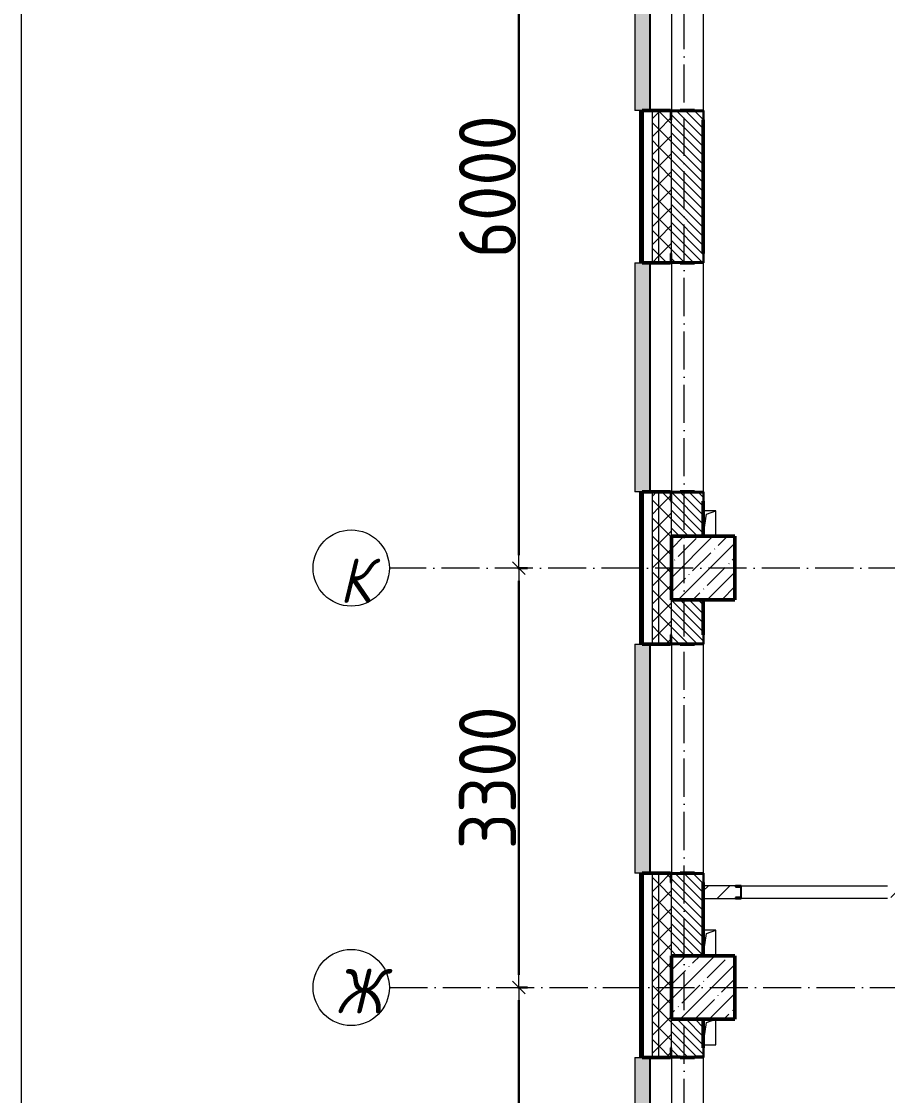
# Model space of a CAD drawing. Header units: millimetres. Extents: x -17017 to 628417, y -109036 to 199237.
# Drawn here: x 35697 to 42510, y 77045 to 85495 of the extents above; entities that cross this region are included whole.
import ezdxf

# ---------------------------------------------------------------- set-up
doc = ezdxf.new("R2010")
doc.units = ezdxf.units.MM
doc.linetypes.add('50_200_ШТРИХ_1Т_ш5_п1_п1_', pattern=[700, 500, -100, 0, -100])
for name, color, linetype, lineweight in [('3.1) ЖБ окна 1.2 м', 102, 'Continuous', 30), ('A-____-____-DIMS', 7, 'Continuous', 9), ('A-GENM-____-MCUT', 7, 'Continuous', 25), ('A-GENM-____-OTLN', 7, 'Continuous', 9), ('A-GENM-____-OTLN-1', 7, 'Continuous', 25), ('A-GLAZ-____-OTLN', 7, 'Continuous', 9), ('A-WALL-____-MCUT-2', 7, 'Continuous', 50), ('A-WALL-____-MCUT-3', 7, 'Continuous', 9), ('A-WALL-____-OTLN', 7, 'Continuous', 9), ('A-WALL-____-PATT-1', 7, 'Continuous', 9), ('A-WALL-FNSH-MCUT-1', 7, 'Continuous', 9), ('I-WALL-____-OTLN', 7, 'Continuous', 9), ('S-COLS-____-MCUT', 7, 'Continuous', 50), ('S-COLS-____-OTLN', 7, 'Continuous', 9), ('S-GRID-____-IDEN', 7, 'Continuous', 9), ('S-GRID-____-OTLN-1', 7, '50_200_ШТРИХ_1Т_ш5_п1_п1_', 9)]:
    doc.layers.add(name, color=color, linetype=linetype, lineweight=lineweight)
doc.layers.add('A-GLAZ-____-OTLN-1', color=7, linetype='Continuous', lineweight=9, true_color=0xc0c0c0)
doc.styles.add('ISOCPEUR_I', font='isocpeui.ttf', dxfattribs={"width": 0.9, "height": 2.5})
doc.styles.add('СПДС', font='isocpeur.ttf', dxfattribs={"width": 0.9})
doc.dimstyles.new('Размера А3', dxfattribs={"dimtxt": 200, "dimasz": 100, "dimexe": 70, "dimexo": 100, "dimgap": 20, "dimtad": 1, "dimdec": 0, "dimrnd": 10, "dimzin": 0, "dimdsep": 46, "dimtxsty": 'СПДС', "dimblk": 'ARROWHEAD_6', "dimcen": 1, "dimclrd": 256, "dimclre": 256, "dimclrt": 256, "dimazin": 0, "dimtfac": 1, "dimtdec": 0, "dimtmove": 2, "dimatfit": 3, "dimfxl": 1, "dimtolj": 1, "dimtzin": 0, "dimarcsym": 0})
pattern_1 = [(45, (43259.71, 63713.66), (-70.71068, 70.71068), []), (135, (43259.71, 63713.66), (-70.71068, -70.71068), [])]
pattern_2 = [(135, (43259.71, 63713.66), (-35.35534, -35.35534), [])]

# ---------------------------------------------------------------- blocks, each defined once
blk = doc.blocks.new('BSC_Колонна _Прямоугольная - 500х500-V45-АР1_План отверстий 2 этажа в осях 1-64_А-ГГ')
at = {"layer": 'S-COLS-____-OTLN'}
h = blk.add_hatch(dxfattribs=at)
h.set_pattern_fill('FP_74', color=256, style=0, pattern_type=2)
h.set_pattern_definition([(45, (2200, -17481.04), (-114.0493, 114.0493), []), (45, (2314.05, -17481.04), (-114.0493, 114.0493), [201.612, -40.322, 3.353, -36.97])])
h.paths.add_polyline_path([(-250, -250), (250, -250), (250, 250), (-250, 250)], flags=0)
at = {"layer": 'S-COLS-____-MCUT'}
for p, q in [((250, 250), (-250, 250)), ((-250, 250), (-250, -250)), ((250, -250), (250, 250)), ((-250, -250), (250, -250))]:
    blk.add_line(p, q, dxfattribs=at)
blk = doc.blocks.new('BSC_Колонна _Прямоугольная - 500х500-V100-АР1_План отверстий 2 этажа в осях 1-64_А-ГГ')
at = {"layer": 'S-COLS-____-OTLN'}
h = blk.add_hatch(dxfattribs=at)
h.set_pattern_fill('FP_129', color=256, style=0, pattern_type=2)
h.set_pattern_definition([(45, (2200, -14181.04), (-114.0493, 114.0493), []), (45, (2314.05, -14181.04), (-114.0493, 114.0493), [201.612, -40.322, 3.353, -36.97])])
h.paths.add_polyline_path([(-250, -250), (250, -250), (250, 250), (-250, 250)], flags=0)
at = {"layer": 'S-COLS-____-MCUT'}
for p, q in [((250, 250), (-250, 250)), ((-250, 250), (-250, -250)), ((250, -250), (250, 250)), ((-250, -250), (250, -250))]:
    blk.add_line(p, q, dxfattribs=at)
blk = doc.blocks.new('Фахверк_СКБ_Уголок - 250_2700-27497298-АР1_План отверстий 2 этажа в осях 1-64_А-ГГ')
at = {"layer": 'A-GENM-____-MCUT'}
for p, q in [((200, 181), (125, 181)), ((125, 181), (125, 106)), ((131, 106), (131, 175)), ((131, 175), (200, 175)), ((200, 175), (200, 181)), ((125, 106), (131, 106)), ((131, -6), (125, -6)), ((125, -6), (125, -81)), ((125, -81), (200, -81)), ((131, -75), (131, -6)), ((200, -75), (131, -75)), ((200, -81), (200, -75))]:
    blk.add_line(p, q, dxfattribs=at)
blk = doc.blocks.new('154_Стойка_СКБ_Швеллер - СМ-2180_100-28318692-АР1_План отверстий 2 этажа в осях 1-64_А-ГГ')
at = {"layer": 'A-GENM-____-MCUT'}
for p, q in [((171, 50), (125, 50)), ((125, 50), (125, -50)), ((129.5, 42.4), (171, 42.4)), ((129.5, -42.4), (129.5, 42.4)), ((171, 42.4), (171, 50)), ((125, -50), (171, -50)), ((171, -42.4), (129.5, -42.4)), ((171, -50), (171, -42.4))]:
    blk.add_line(p, q, dxfattribs=at)
blk = doc.blocks.new('AR_Отверстие прямоугольное _в плите_ - AR_Отверстие прямоугольное _в плите_-V158-АР1_План отверстий 2 этажа в осях 1-64_А-ГГ')
at = {"layer": 'A-GENM-____-OTLN'}
for p, q in [((50, 100), (-50, 100)), ((-25, 75), (50, 100)), ((50, -100), (50, 100)), ((-50, -100), (-25, 75))]:
    blk.add_line(p, q, dxfattribs=at)
blk = doc.blocks.new('AR_Отверстие прямоугольное _в плите_ - AR_Отверстие прямоугольное _в плите_-30510733-АР1_План отверстий 2 этажа в осях 1-64_А-ГГ')
at = {"layer": 'A-GENM-____-OTLN'}
for p, q in [((-25, 75), (50, 100)), ((50, -100), (50, 100)), ((-50, -100), (-25, 75)), ((-50, -100), (50, -100))]:
    blk.add_line(p, q, dxfattribs=at)
blk = doc.blocks.new('Отлив_СКБ - Отлив витража_120_НВФ-31885689-АР1_План отверстий 2 этажа в осях 1-64_А-ГГ')
at = {"layer": 'A-GLAZ-____-OTLN-1'}
for points in [[(1800, 2), (1800, 120), (0, 120), (0, 2), (1103.1, 2)], [(1103.1, 0), (1800, 0), (1800, 2), (0, 2), (0, 0)]]:
    blk.add_hatch(color=256, dxfattribs=at).paths.add_polyline_path(points, flags=0)
at = {"layer": 'A-GLAZ-____-OTLN'}
for p, q in [((0, 83), (0, 120)), ((1800, 120), (0, 120)), ((1800, 120), (1800, 83)), ((0, 2), (1800, 2)), ((1800, 0), (0, 0))]:
    blk.add_line(p, q, dxfattribs=at)
blk = doc.blocks.new('Ось сетки - Круг_Ø6_00__ISO-2_5_0_9K_-25732049-АР1_План отверстий 2 этажа в осях 1-64_А-ГГ')
at = {"layer": 'S-GRID-____-IDEN'}
blk.add_circle((0, 0), 3, dxfattribs=at)
blk = doc.blocks.new('ARROWHEAD_6')
at = {"color": 0, "linetype": 'Continuous'}
for p, q in [((0, 0), (-1, 0)), ((-0.5, -0.5), (0.5, 0.5))]:
    blk.add_line(p, q, dxfattribs=at)
blk = doc.blocks.new('*D2644')
at = {"layer": 'A-____-____-DIMS', "lineweight": -2, "transparency": 16777216}
for p, q in [((-19249.1, 473197), (-19173.1, 473197)), ((-19243.1, 468747), (-19243.1, 473097)), ((-19249.1, 468647), (-19173.1, 468647))]:
    blk.add_line(p, q, dxfattribs=at)
at = {"layer": 'Defpoints', "color": 0, "transparency": 16777216}
for p in [(-19349.1, 473197), (-19243.1, 473197), (-19349.1, 468647)]:
    blk.add_point(p, dxfattribs=at)
at = {"layer": 'A-____-____-DIMS', "lineweight": -2, "transparency": 16777216, "xscale": 100, "yscale": 100, "zscale": 100}
for p, rotation in [((-19243.1, 473197), 90), ((-19243.1, 468647), 270)]:
    blk.add_blockref('ARROWHEAD_6', p, dxfattribs=dict(at, rotation=rotation))
at = {"layer": 'A-____-____-DIMS', "transparency": 16777216, "insert": (-19488.1, 470922), "char_height": 450, "attachment_point": 5, "rotation": 90, "style": 'СПДС'}
blk.add_mtext('\\A1;4550', dxfattribs=at)
blk = doc.blocks.new('*D2645')
at = {"layer": 'A-____-____-DIMS', "lineweight": -2, "transparency": 16777216}
for p, q in [((-19249.1, 476497), (-19173.1, 476497)), ((-19243.1, 473297), (-19243.1, 476397)), ((-19249.1, 473197), (-19173.1, 473197))]:
    blk.add_line(p, q, dxfattribs=at)
at = {"layer": 'Defpoints', "color": 0, "transparency": 16777216}
for p in [(-19349.1, 476497), (-19243.1, 476497), (-19349.1, 473197)]:
    blk.add_point(p, dxfattribs=at)
at = {"layer": 'A-____-____-DIMS', "lineweight": -2, "transparency": 16777216, "xscale": 100, "yscale": 100, "zscale": 100}
for p, rotation in [((-19243.1, 476497), 90), ((-19243.1, 473197), 270)]:
    blk.add_blockref('ARROWHEAD_6', p, dxfattribs=dict(at, rotation=rotation))
at = {"layer": 'A-____-____-DIMS', "transparency": 16777216, "insert": (-19488.1, 474847), "char_height": 450, "attachment_point": 5, "rotation": 90, "style": 'СПДС'}
blk.add_mtext('\\A1;3300', dxfattribs=at)
blk = doc.blocks.new('*D2646')
at = {"layer": 'A-____-____-DIMS', "lineweight": -2, "transparency": 16777216}
for p, q in [((-19249.1, 482497), (-19173.1, 482497)), ((-19243.1, 476597), (-19243.1, 482397)), ((-19249.1, 476497), (-19173.1, 476497))]:
    blk.add_line(p, q, dxfattribs=at)
at = {"layer": 'Defpoints', "color": 0, "transparency": 16777216}
for p in [(-19349.1, 482497), (-19243.1, 482497), (-19349.1, 476497)]:
    blk.add_point(p, dxfattribs=at)
at = {"layer": 'A-____-____-DIMS', "lineweight": -2, "transparency": 16777216, "xscale": 100, "yscale": 100, "zscale": 100}
for p, rotation in [((-19243.1, 482497), 90), ((-19243.1, 476497), 270)]:
    blk.add_blockref('ARROWHEAD_6', p, dxfattribs=dict(at, rotation=rotation))
at = {"layer": 'A-____-____-DIMS', "transparency": 16777216, "insert": (-19488.1, 479497), "char_height": 450, "attachment_point": 5, "rotation": 90, "style": 'СПДС'}
blk.add_mtext('\\A1;6000', dxfattribs=at)
blk = doc.blocks.new('2этаж')
at = {"layer": 'S-GRID-____-OTLN-1', "color": 251, "ltscale": 0.6, "true_color": 0x636466}
for p, q in [((-17941.7, 454533.3), (-17941.7, 508896.9)), ((11116.1, 476497), (-20260.4, 476497)), ((-20260.4, 473197), (11116.1, 473197))]:
    blk.add_line(p, q, dxfattribs=at)
at = {"layer": 'S-GRID-____-IDEN', "char_height": 350, "attachment_point": 1, "style": 'ISOCPEUR_I'}
for s, insert, width in [('\\fISOCPEUR|b0|i1|c204|p34|;\\W.9;К', (-20653.3, 476573.1), 223.671), ('\\fISOCPEUR|b0|i1|c204|p34|;\\W.9;Ж', (-20682.3, 473343.6), 281.392)]:
    blk.add_mtext(s, dxfattribs=dict(at, insert=insert, width=width))
at = {"layer": 'A-____-____-DIMS'}
for base, p1, p2, picture, middle in [((-19243.1, 482497), (-19349.1, 476497), (-19349.1, 482497), '*D2646', (-19488.1, 479497)), ((-19243.1, 476497), (-19349.1, 473197), (-19349.1, 476497), '*D2645', (-19488.1, 474847)), ((-19243.1, 473197), (-19349.1, 468647), (-19349.1, 473197), '*D2644', (-19488.1, 470922))]:
    dim = blk.add_linear_dim(base=base, p1=p1, p2=p2, angle=90, dimstyle='Размера А3', override={"dimtxt": 450}, dxfattribs=at)
    dim.commit()
    dim.dimension.update_dxf_attribs({"geometry": picture, "text_midpoint": middle})

msp = doc.modelspace()

# ---------------------------------------------------------------- hatches: boundary and pattern name
at = {"layer": 'A-WALL-____-PATT-1'}
h = msp.add_hatch(dxfattribs=at)
h.set_pattern_fill('FP_3', color=256, style=0, pattern_type=2)
h.set_pattern_definition([(45, (43259.71, 63713.66), (-85.5366, 85.5366), []), (45, (43316.74, 63713.66), (-85.5366, 85.5366), [])])
h.paths.add_polyline_path([(40559.7, 73229.7), (40579.7, 73229.7), (40579.7, 75544.7), (40559.7, 75544.7), (40559.7, 74769.5)], flags=0)
h.paths.add_polyline_path([(40579.7, 77344.7), (40579.7, 78794.7), (40559.7, 78794.7), (40559.7, 77344.7)], flags=0)
h.paths.add_polyline_path([(40579.7, 80594.7), (40579.7, 81794.7), (40559.7, 81794.7), (40559.7, 80594.7)], flags=0)
h.paths.add_polyline_path([(40559.7, 83594.7), (40579.7, 83594.7), (40579.7, 84794.7), (40559.7, 84794.7)], flags=0)
h.paths.add_polyline_path([(40579.7, 86594.7), (40579.7, 87794.7), (40559.7, 87794.7), (40559.7, 86594.7)], flags=0)
h.paths.add_polyline_path([(40579.7, 89594.7), (40579.7, 90519.7), (40559.7, 90519.7), (40559.7, 89594.7)], flags=0)
h = msp.add_hatch(dxfattribs=at)
h.set_pattern_fill('FP_1', color=256, style=0, pattern_type=2)
h.set_pattern_definition(pattern_1)
h.paths.add_polyline_path([(40709.7, 73229.7), (40709.7, 75544.7), (40659.7, 75544.7), (40659.7, 73229.7)], flags=0)
h.paths.add_polyline_path([(40709.7, 77344.7), (40709.7, 78794.7), (40659.7, 78794.7), (40659.7, 77344.7)], flags=0)
h.paths.add_polyline_path([(40709.7, 80594.7), (40709.7, 81794.7), (40659.7, 81794.7), (40659.7, 80594.7)], flags=0)
h.paths.add_polyline_path([(40659.7, 83594.7), (40709.7, 83594.7), (40709.7, 84794.7), (40659.7, 84794.7)], flags=0)
h.paths.add_polyline_path([(40709.7, 86594.7), (40709.7, 87794.7), (40659.7, 87794.7), (40659.7, 86594.7)], flags=0)
h.paths.add_polyline_path([(40709.7, 89594.7), (40709.7, 90444.7), (40659.7, 90444.7), (40659.7, 89594.7)], flags=0)
h = msp.add_hatch(dxfattribs=at)
h.set_pattern_fill('FP_1', color=256, style=0, pattern_type=2)
h.set_pattern_definition(pattern_1)
h.paths.add_polyline_path([(40709.7, 73229.7), (40809.7, 73229.7), (40809.7, 75469.7), (40803.7, 75469.7), (40803.7, 75544.7), (40709.7, 75544.7), (40709.7, 73244.7)], flags=0)
h.paths.add_polyline_path([(40803.7, 77344.7), (40803.7, 77419.7), (40809.7, 77419.7), (40809.7, 78719.7), (40803.7, 78719.7), (40803.7, 78794.7), (40709.7, 78794.7), (40709.7, 77344.7)], flags=0)
h.paths.add_polyline_path([(40803.7, 80594.7), (40803.7, 80669.7), (40809.7, 80669.7), (40809.7, 81719.7), (40803.7, 81719.7), (40803.7, 81794.7), (40709.7, 81794.7), (40709.7, 80594.7)], flags=0)
h.paths.add_polyline_path([(40709.7, 83594.7), (40803.7, 83594.7), (40803.7, 83669.7), (40809.7, 83669.7), (40809.7, 84719.7), (40803.7, 84719.7), (40803.7, 84794.7), (40709.7, 84794.7), (40709.7, 83600.7)], flags=0)
h.paths.add_polyline_path([(40803.7, 86594.7), (40803.7, 86669.7), (40809.7, 86669.7), (40809.7, 87719.7), (40803.7, 87719.7), (40803.7, 87794.7), (40709.7, 87794.7), (40709.7, 86594.7)], flags=0)
h.paths.add_polyline_path([(40709.7, 89594.7), (40803.7, 89594.7), (40803.7, 89669.7), (40809.7, 89669.7), (40809.7, 90444.7), (40709.7, 90444.7), (40709.7, 89600.7)], flags=0)
h = msp.add_hatch(dxfattribs=at)
h.set_pattern_fill('FP_6', color=256, style=0, pattern_type=2)
h.set_pattern_definition(pattern_2)
h.paths.add_polyline_path([(40809.7, 81444.7), (41059.7, 81444.7), (41059.7, 81788.7), (40990.7, 81788.7), (40990.7, 81794.7), (40878.7, 81794.7), (40878.7, 81788.7), (40809.7, 81788.7), (40809.7, 81649.4)], flags=0)
h.paths.add_polyline_path([(40990.7, 83594.7), (40990.7, 83600.7), (41059.7, 83600.7), (41059.7, 84788.7), (40990.7, 84788.7), (40990.7, 84794.7), (40878.7, 84794.7), (40878.7, 84788.7), (40809.7, 84788.7), (40809.7, 83600.7), (40878.7, 83600.7), (40878.7, 83594.7)], flags=0)
h.paths.add_polyline_path([(40990.7, 86594.7), (40990.7, 86600.7), (41059.7, 86600.7), (41059.7, 86944.7), (40809.7, 86944.7), (40809.7, 86600.7), (40878.7, 86600.7), (40878.7, 86594.7)], flags=0)
h = msp.add_hatch(dxfattribs=at)
h.set_pattern_fill('FP_6', color=256, style=0, pattern_type=2)
h.set_pattern_definition(pattern_2)
h.paths.add_polyline_path([(40809.7, 78144.7), (41059.7, 78144.7), (41059.7, 78788.7), (40990.7, 78788.7), (40990.7, 78794.7), (40878.7, 78794.7), (40878.7, 78788.7), (40809.7, 78788.7), (40809.7, 78209.5)], flags=0)
h.paths.add_polyline_path([(40990.7, 80594.7), (40990.7, 80600.7), (41059.7, 80600.7), (41059.7, 80944.7), (40809.7, 80944.7), (40809.7, 80600.7), (40878.7, 80600.7), (40878.7, 80594.7)], flags=0)
h = msp.add_hatch(dxfattribs=at)
h.set_pattern_fill('FP_4', color=256, style=0, pattern_type=2)
h.set_pattern_definition([(45, (43259.71, 63713.66), (-84.8528, 84.8528), [])])
h.paths.add_polyline_path([(48059.7, 78594.7), (48059.7, 78694.7), (45159.7, 78694.7), (45159.7, 78594.7), (46781, 78594.7)], flags=0)
h.paths.add_polyline_path([(45109.7, 78594.7), (45109.7, 78597.7), (45156.7, 78597.7), (45156.7, 78691.7), (45109.7, 78691.7), (45109.7, 78694.7), (42555.7, 78693.9), (42555.7, 78687.1), (42514.2, 78687.1), (42514.2, 78602.3), (42555.7, 78602.3), (42555.7, 78594.7), (43246, 78594.7)], flags=0)
h.paths.add_polyline_path([(41059.7, 78594.7), (41313.7, 78594.7), (41313.7, 78602.3), (41355.2, 78602.3), (41355.2, 78687.1), (41313.7, 78687.1), (41313.7, 78694.7), (41059.7, 78694.7), (41059.7, 78602.3)], flags=0)
h = msp.add_hatch(dxfattribs=at)
h.set_pattern_fill('FP_6', color=256, style=0, pattern_type=2)
h.set_pattern_definition(pattern_2)
h.paths.add_polyline_path([(40809.7, 73744.7), (41059.7, 73744.7), (41058.9, 75538.7), (40990.7, 75538.7), (40990.7, 75544.7), (40878.7, 75544.7), (40878.7, 75538.7), (40809.7, 75538.7), (40809.7, 74769.5)], flags=0)
h.paths.add_polyline_path([(40990.7, 77344.7), (40990.7, 77350.7), (41059.7, 77350.7), (41059.7, 77644.7), (40809.7, 77644.7), (40809.7, 77350.7), (40878.7, 77350.7), (40878.7, 77344.7)], flags=0)

# ---------------------------------------------------------------- linework, layer by layer
at = {"color": 1, "lineweight": 0}
msp.add_lwpolyline([(35696.9, 156516.4), (148932.9, 156516.4), (148932.9, 57688.4), (35696.9, 57688.4)], close=True, dxfattribs=at)
at = {"layer": 'A-WALL-____-MCUT-2'}
for p, q in [((40803.7, 84794.7), (40579.7, 84794.7)), ((40579.7, 84794.7), (40579.7, 83594.7)), ((40990.7, 84794.7), (40878.7, 84794.7)), ((41059.7, 83669.7), (41059.7, 84719.7)), ((40579.7, 83594.7), (40803.7, 83594.7)), ((40878.7, 83594.7), (40990.7, 83594.7)), ((40803.7, 81794.7), (40579.7, 81794.7)), ((40579.7, 81794.7), (40579.7, 80594.7)), ((40990.7, 81794.7), (40878.7, 81794.7)), ((41059.7, 81444.7), (41059.7, 81719.7)), ((41059.7, 80669.7), (41059.7, 80944.7)), ((40579.7, 80594.7), (40803.7, 80594.7)), ((40878.7, 80594.7), (40990.7, 80594.7)), ((40803.7, 78794.7), (40579.7, 78794.7)), ((40579.7, 78794.7), (40579.7, 77344.7)), ((40990.7, 78794.7), (40878.7, 78794.7)), ((41059.7, 78144.7), (41059.7, 78719.7)), ((41059.7, 77419.7), (41059.7, 77644.7)), ((40579.7, 77344.7), (40803.7, 77344.7)), ((40878.7, 77344.7), (40990.7, 77344.7))]:
    msp.add_line(p, q, dxfattribs=at)
at = {"layer": 'A-WALL-____-MCUT-3'}
for p, q in [((40659.7, 83594.7), (40659.7, 84794.7)), ((40709.7, 83594.7), (40709.7, 84794.7)), ((40809.7, 83669.7), (40809.7, 84719.7)), ((40659.7, 80594.7), (40659.7, 81794.7)), ((40709.7, 80594.7), (40709.7, 81794.7)), ((40809.7, 81444.7), (40809.7, 81719.7)), ((40809.7, 80669.7), (40809.7, 80944.7)), ((40659.7, 77344.7), (40659.7, 78794.7)), ((40709.7, 77344.7), (40709.7, 78794.7)), ((40809.7, 78144.7), (40809.7, 78719.7)), ((40809.7, 77419.7), (40809.7, 77644.7))]:
    msp.add_line(p, q, dxfattribs=at)
at = {"layer": 'A-WALL-____-OTLN'}
for p, q in [((40809.7, 86594.7), (40809.7, 84794.7)), ((41059.7, 86594.7), (41059.7, 84794.7)), ((40809.7, 83594.7), (40809.7, 81794.7)), ((41059.7, 83594.7), (41059.7, 81794.7)), ((40809.7, 80594.7), (40809.7, 78794.7)), ((41059.7, 80594.7), (41059.7, 78794.7)), ((40809.7, 77344.7), (40809.7, 75544.7)), ((41059.7, 77344.7), (41059.7, 75544.7))]:
    msp.add_line(p, q, dxfattribs=at)
at = {"layer": 'A-WALL-FNSH-MCUT-1'}
for p, q in [((40559.7, 84794.7), (40559.7, 83594.7)), ((40579.7, 84794.7), (40559.7, 84794.7)), ((40559.7, 83594.7), (40579.7, 83594.7)), ((40559.7, 81794.7), (40559.7, 80594.7)), ((40579.7, 81794.7), (40559.7, 81794.7)), ((40559.7, 80594.7), (40579.7, 80594.7)), ((40559.7, 78794.7), (40559.7, 77344.7)), ((40579.7, 78794.7), (40559.7, 78794.7)), ((41313.7, 78694.7), (41059.7, 78694.7)), ((41059.7, 78594.7), (41313.7, 78594.7)), ((40559.7, 77344.7), (40579.7, 77344.7))]:
    msp.add_line(p, q, dxfattribs=at)
at = {"layer": 'I-WALL-____-OTLN'}
for p, q in [((41359.7, 78694.7), (42509.7, 78694.7)), ((42509.7, 78594.7), (41359.7, 78594.7))]:
    msp.add_line(p, q, dxfattribs=at)

# ---------------------------------------------------------------- block references
at = {"layer": '3.1) ЖБ окна 1.2 м'}
msp.add_blockref('2этаж', (58851.4, -395302.3), dxfattribs=at)
at = {"layer": 'A-GENM-____-OTLN'}
for name, p in [('AR_Отверстие прямоугольное _в плите_ - AR_Отверстие прямоугольное _в плите_-V158-АР1_План отверстий 2 этажа в осях 1-64_А-ГГ', (41109.7, 81544.7)), ('AR_Отверстие прямоугольное _в плите_ - AR_Отверстие прямоугольное _в плите_-V158-АР1_План отверстий 2 этажа в осях 1-64_А-ГГ', (41109.7, 78244.7)), ('AR_Отверстие прямоугольное _в плите_ - AR_Отверстие прямоугольное _в плите_-30510733-АР1_План отверстий 2 этажа в осях 1-64_А-ГГ', (41109.7, 77544.7))]:
    msp.add_blockref(name, p, dxfattribs=at)
at = {"layer": 'A-GENM-____-OTLN-1'}
for name, p, rotation in [('Фахверк_СКБ_Уголок - 250_2700-27497298-АР1_План отверстий 2 этажа в осях 1-64_А-ГГ', (40884.7, 84919.7), 269.9999999999999), ('Фахверк_СКБ_Уголок - 250_2700-27497298-АР1_План отверстий 2 этажа в осях 1-64_А-ГГ', (40984.7, 83469.7), 89.99999999999991), ('Фахверк_СКБ_Уголок - 250_2700-27497298-АР1_План отверстий 2 этажа в осях 1-64_А-ГГ', (40884.7, 81919.7), 269.9999999999999), ('Фахверк_СКБ_Уголок - 250_2700-27497298-АР1_План отверстий 2 этажа в осях 1-64_А-ГГ', (40984.7, 80469.7), 89.99999999999991), ('Фахверк_СКБ_Уголок - 250_2700-27497298-АР1_План отверстий 2 этажа в осях 1-64_А-ГГ', (40884.7, 78919.7), 269.9999999999999), ('154_Стойка_СКБ_Швеллер - СМ-2180_100-28318692-АР1_План отверстий 2 этажа в осях 1-64_А-ГГ', (41484.7, 78644.7), 180), ('Фахверк_СКБ_Уголок - 250_2700-27497298-АР1_План отверстий 2 этажа в осях 1-64_А-ГГ', (40984.7, 77219.7), 89.99999999999991)]:
    msp.add_blockref(name, p, dxfattribs=dict(at, rotation=rotation))
at = {"layer": 'A-GLAZ-____-OTLN', "rotation": 90}
for p in [(40642.7, 84794.7), (40642.7, 81794.7), (40642.7, 78794.7), (40642.7, 75544.7)]:
    msp.add_blockref('Отлив_СКБ - Отлив витража_120_НВФ-31885689-АР1_План отверстий 2 этажа в осях 1-64_А-ГГ', p, dxfattribs=at)
at = {"layer": 'S-COLS-____-OTLN'}
for name, p in [('BSC_Колонна _Прямоугольная - 500х500-V45-АР1_План отверстий 2 этажа в осях 1-64_А-ГГ', (41059.7, 81194.7)), ('BSC_Колонна _Прямоугольная - 500х500-V100-АР1_План отверстий 2 этажа в осях 1-64_А-ГГ', (41059.7, 77894.7))]:
    msp.add_blockref(name, p, dxfattribs=at)
at = {"layer": 'S-GRID-____-IDEN', "xscale": 99.99999999999993, "yscale": 99.99999999999993, "zscale": 99.99999999999993}
for p, rotation in [((38290.9, 81194.7), 89.9999999999998), ((38290.9, 77894.7), 269.9999999999996)]:
    msp.add_blockref('Ось сетки - Круг_Ø6_00__ISO-2_5_0_9K_-25732049-АР1_План отверстий 2 этажа в осях 1-64_А-ГГ', p, dxfattribs=dict(at, rotation=rotation))

doc.saveas('drawing.dxf')
